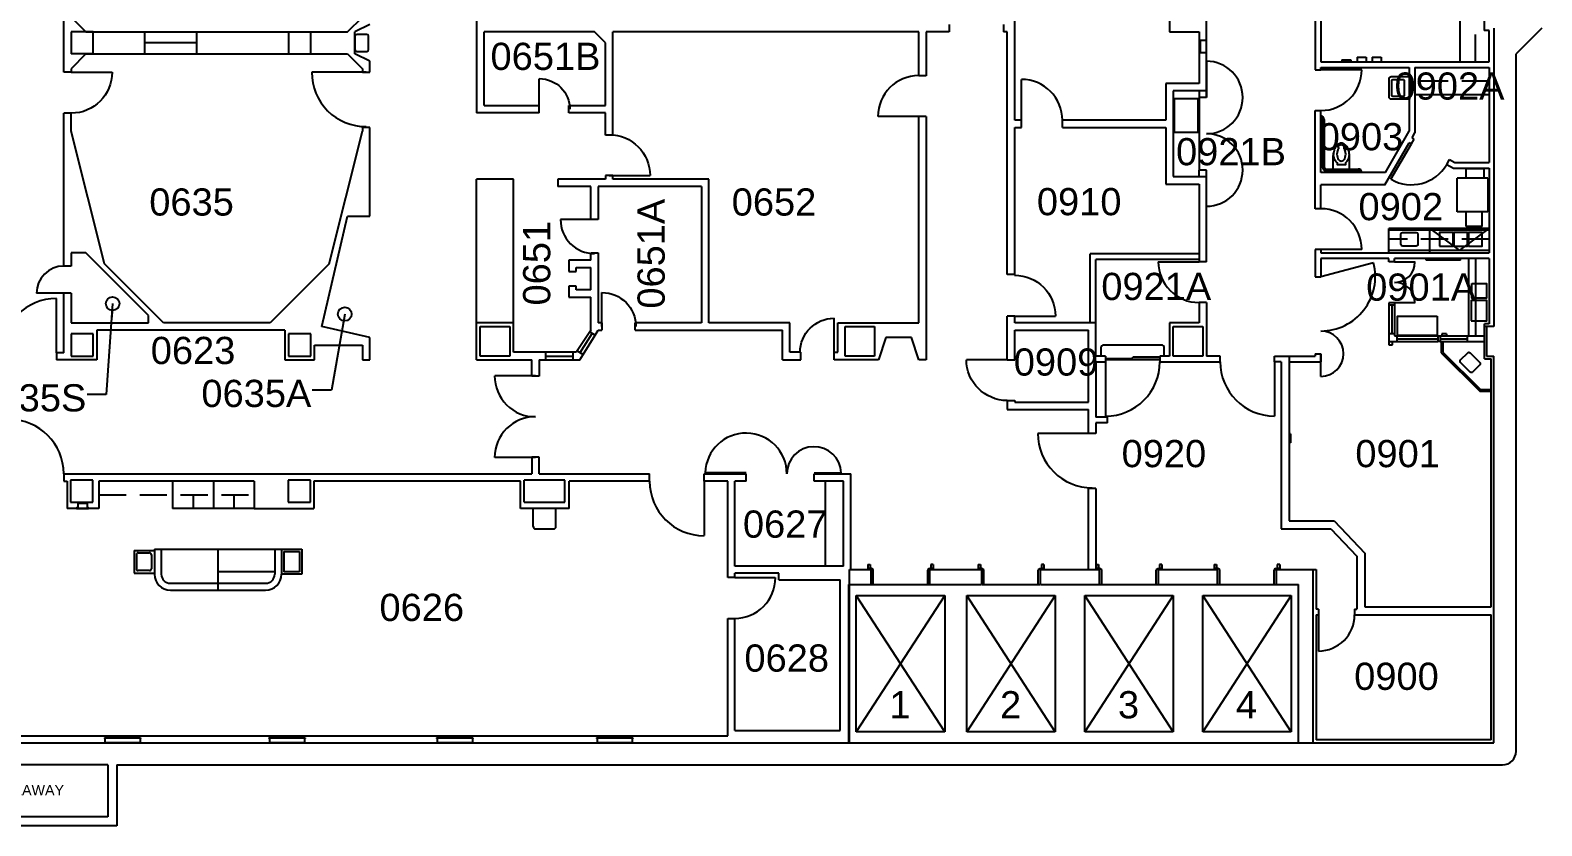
# Model space of a CAD drawing. Header units: inches. Extents: x 442 to 7664, y 1560 to 4742.
# Drawn here: x 2319 to 3652, y 3027 to 3729 of the extents above; entities that cross this region are included whole.
import ezdxf
from ezdxf.enums import TextEntityAlignment as Align

# ---------------------------------------------------------------- set-up
doc = ezdxf.new("R2010")
doc.units = ezdxf.units.IN
doc.header["$LTSCALE"] = 192
doc.header["$MEASUREMENT"] = 0
doc.linetypes.add('HIDDEN2', pattern=[0.1875, 0.125, -0.0625])
doc.layers.get('0').update_dxf_attribs({"linetype": 'CONTINUOUS'})
for name, color, linetype in [('A-ANNO-TEXT', 4, 'CONTINUOUS'), ('A-ANNO-TEXT-STAIR', 4, 'CONTINUOUS'), ('A-ANNO-TX192', 4, 'CONTINUOUS'), ('A-COLS', 5, 'CONTINUOUS'), ('A-DOOR', 2, 'CONTINUOUS'), ('A-FLOR-CASE', 3, 'CONTINUOUS'), ('A-FLOR-CASE-UPPR', 3, 'HIDDEN2'), ('A-FLOR-EVTR', 2, 'CONTINUOUS'), ('A-FLOR-PFIX', 2, 'CONTINUOUS'), ('A-GLAZ', 2, 'CONTINUOUS'), ('A-GLAZ-SILL', 1, 'CONTINUOUS'), ('A-WALL-FULL', 6, 'CONTINUOUS'), ('X-EQPM', 2, 'CONTINUOUS')]:
    doc.layers.add(name, color=color, linetype=linetype)
doc.styles.add('ARIAL', font='arial.ttf')
doc.styles.get("Standard").update_dxf_attribs({"font": 'SIMPLEX.shx', "height": 30})
doc.dimstyles.new('DIM1-4', dxfattribs={"dimscale": 48, "dimtxt": 0.09375, "dimasz": 0.125, "dimexe": 0.125, "dimexo": 0.09375, "dimgap": 0, "dimtad": 1, "dimdec": 4, "dimzin": 7, "dimdsep": 46, "dimlunit": 4, "dimtxsty": 'Standard', "dimcen": 2.25, "dimdle": 1.5, "dimadec": 0, "dimazin": 0, "dimtfac": 1, "dimtdec": 4, "dimtix": 1, "dimtofl": 0, "dimtmove": 2, "dimatfit": 3, "dimfxl": 1, "dimtolj": 1, "dimtzin": 0, "dimarcsym": 0})

# ---------------------------------------------------------------- blocks, each defined once
blk = doc.blocks.new('SINK', base_point=(7666.5, 954))
for p, q in [((7659, 952.5), (7659, 943.5)), ((7672.5, 954), (7660.5, 954)), ((7674, 943.5), (7674, 952.5)), ((7660.5, 942), (7672.5, 942))]:
    blk.add_line(p, q)
for centre, start, end in [((7660.5, 952.5), 90, 180), ((7672.5, 952.5), 0, 90), ((7660.5, 943.5), 180, 270), ((7672.5, 943.5), 270, 0)]:
    blk.add_arc(centre, 1.5, start, end)
blk = doc.blocks.new('EQ9', base_point=(1082, 753))
for p, q in [((1066, 753.5), (1066, 753)), ((1066, 753.5), (1098, 753.5)), ((1066.5, 753), (1066.5, 749.5)), ((1066.5, 749.5), (1097.5, 749.5)), ((1097.5, 753), (1097.5, 749.5)), ((1098, 753.5), (1098, 753))]:
    blk.add_line(p, q)
blk = doc.blocks.new('SINK9', base_point=(225.5, 636))
for p, q in [((216, 622), (216, 634)), ((218, 636), (233, 636)), ((235, 634), (235, 622)), ((218, 620), (233, 620))]:
    blk.add_line(p, q)
for centre, start, end in [((218, 634), 90, 180), ((233, 634), 0, 90), ((218, 622), 180, 270), ((233, 622), 270, 0)]:
    blk.add_arc(centre, 2, start, end)
blk = doc.blocks.new('LAV')
for p, q in [((-18, -10), (-18, -26)), ((0, -8), (-16, -8)), ((-15.5, -11.5), (-15.5, -24.5)), ((-5.5, -10.5), (-14.5, -10.5)), ((-4.5, -24.5), (-4.5, -11.5)), ((0, -28), (0, -8)), ((-14.5, -25.5), (-5.5, -25.5)), ((-16, -28), (0, -28))]:
    blk.add_line(p, q)
for centre, radius, start, end in [((-16, -10), 2, 90, 180), ((-14.5, -11.5), 1, 90, 180), ((-5.5, -11.5), 1, 0, 90), ((-16, -26), 2, 180, 270), ((-14.5, -24.5), 1, 180, 270), ((-5.5, -24.5), 1, 270, 0)]:
    blk.add_arc(centre, radius, start, end)
blk = doc.blocks.new('TOILET2')
for p, q in [((1.5, 46.8), (1.5, 4.5)), ((3, 46.8), (3, 4.5)), ((1.5, 8), (0, 8)), ((1.5, 6.5), (0, 6.5)), ((4.5, 3), (33, 3)), ((4.5, 1.5), (33, 1.5))]:
    blk.add_line(p, q)
at = {"linetype": 'Continuous'}
for p, q in [((20.5, 21.1), (20.5, 21.1)), ((21.6, 23.8), (21.6, 23.8))]:
    blk.add_line(p, q, dxfattribs=at)
for points in [[(18, 25.8, 0.143932), (15.5, 25, 0.107177), (13.1, 22.6, 0.077997), (11.6, 19.2, 0.065232), (11, 14.9)], [(24.9, 16.4, -0.022673), (25, 14.9), (25, 0), (21, 0), (18, 0), (15, 0), (11, 0), (11, 14.9)], [(24.9, 16.2, -0.074934), (24.4, 12.6, -0.085426), (22.9, 9.7, -0.066386), (21.6, 8.3), (21.6, 6.7), (14.6, 6.7), (14.6, 8.3, -0.066386), (13.2, 9.7, -0.085426), (11.7, 12.6, -0.111314), (11.3, 18)], [(14, 23.7, -0.562484), (14.8, 23.5), (15.6, 21.3, -0.238976), (15.5, 20.9, 0.08035), (14.6, 19, 0.074934), (14.2, 16.2, 0.074934), (14.6, 13.4, 0.085426), (15.6, 11.5, 0.066386), (16.4, 10.6, 0.330534), (19.7, 10.6, 0.066386), (20.5, 11.5, 0.085426), (21.5, 13.4, 0.074934), (21.9, 16.2, 0.074934), (21.5, 19, 0.08035), (20.6, 20.9, -0.238976), (20.5, 21.3), (21.3, 23.5, -0.549653), (22.1, 23.7)], [(18, 24.2, 0.143932), (16.3, 23.8, 0.059203), (15.1, 22.8)], [(22, 23.7, 0.06085), (20.5, 25, 0.143932), (18, 25.8)], [(21, 22.7, 0.063273), (19.7, 23.8, 0.143932), (18, 24.2)]]:
    blk.add_lwpolyline(points, format="xyb", dxfattribs=at)
for centre, radius, start, end in [((0, 46.8), 3, 0, 90), ((0, 46.8), 1.5, 0, 90), ((4.5, 4.5), 3, 180, 270), ((4.5, 4.5), 1.5, 180, 270), ((33, 0), 3, 0, 90), ((33, 0), 1.5, 0, 90)]:
    blk.add_arc(centre, radius, start, end)
for centre, radius, start, end in [((17, 18.3), 7.43, 36.6725, 46.5742), ((15.3, 17), 9.56, 17.1416, 36.6725), ((12.6, 16.2), 12.4, 0, 17.1416)]:
    blk.add_arc(centre, radius, start, end, dxfattribs=at)
blk = doc.blocks.new('dr-48')
blk.add_line((0, 0), (0, 48))
blk.add_arc((-0.1, 0), 48.1, 0.0423, 89.9052)
blk = doc.blocks.new('dr-36')
blk.add_line((0, 0), (0, 36.1))
blk.add_arc((-0.1, 0), 36.1, 0.0689, 89.8337)

msp = doc.modelspace()

# ---------------------------------------------------------------- linework, layer by layer
at = {"layer": 'A-COLS'}
for p, q in [((2354.8, 3727.5), (2354.8, 3708)), ((2374.2, 3727.5), (2354.8, 3727.5)), ((2374.2, 3708), (2374.2, 3727.5)), ((2546.5, 3727.5), (2546.5, 3708)), ((2566, 3708), (2566, 3727.5)), ((2374.2, 3708), (2354.8, 3708)), ((2715.5, 3441.5), (2715.5, 3467.5)), ((2715.5, 3467.5), (2741.5, 3467.5)), ((2741.5, 3467.5), (2741.5, 3441.5)), ((3037.2, 3441.5), (3037.2, 3467.5)), ((3037.2, 3467.5), (3063.2, 3467.5)), ((3063.2, 3467.5), (3063.2, 3441.5)), ((3326.5, 3441.5), (3326.5, 3467.5)), ((3326.5, 3467.5), (3352.5, 3467.5)), ((3352.5, 3467.5), (3352.5, 3441.5)), ((2354.8, 3461), (2354.8, 3441.5)), ((2374.2, 3461), (2354.8, 3461)), ((2374.2, 3441.5), (2374.2, 3461)), ((2566, 3461), (2546.5, 3461)), ((2546.5, 3461), (2546.5, 3441.5)), ((2566, 3441.5), (2566, 3461)), ((2354.8, 3441.5), (2374.2, 3441.5)), ((2546.5, 3441.5), (2566, 3441.5)), ((2741.5, 3441.5), (2715.5, 3441.5)), ((3063.2, 3441.5), (3037.2, 3441.5)), ((3352.5, 3441.5), (3326.5, 3441.5)), ((2373.8, 3332), (2354.2, 3332)), ((2354.2, 3332), (2354.2, 3312.5)), ((2373.8, 3312.5), (2373.8, 3332)), ((2565.8, 3332), (2546.2, 3332)), ((2546.2, 3332), (2546.2, 3312.5)), ((2565.8, 3312.5), (2565.8, 3332)), ((2354.2, 3312.5), (2373.8, 3312.5)), ((2546.2, 3312.5), (2565.8, 3312.5))]:
    msp.add_line(p, q, dxfattribs=at)
at = {"layer": 'A-DOOR'}
for p, q in [((3355.8, 3701.7), (3355.8, 3669.6)), ((3492.8, 3694.1), (3456.7, 3694.1)), ((2354.8, 3691.8), (2390.8, 3691.8)), ((2614.8, 3691.8), (2566.8, 3691.8)), ((2767.5, 3659.2), (2767.5, 3686.2)), ((3192.7, 3649.5), (3192.7, 3685.5)), ((3102.2, 3652.8), (3066.3, 3652.8)), ((3518.5, 3597.4), (3536.6, 3628.6)), ((2829.2, 3600.7), (2865.2, 3600.7)), ((3355.8, 3573.6), (3355.8, 3605.6)), ((2816.2, 3561.8), (2786.2, 3561.8)), ((3492.8, 3535.5), (3456.7, 3535.5)), ((3313.3, 3524.7), (3349.3, 3524.7)), ((3503.2, 3523.7), (3456.7, 3511.5)), ((3521.7, 3524.5), (3539.8, 3524.5)), ((2348.2, 3496.8), (2324.2, 3496.8)), ((2341.7, 3444.2), (2341.7, 3492.2)), ((2822.8, 3467.5), (2822.8, 3497.5)), ((3539.8, 3488.5), (3521.7, 3488.5)), ((3027.5, 3444.8), (3027.5, 3474.8)), ((3186.6, 3476.7), (3222.6, 3476.7)), ((3456.7, 3423.5), (3456.7, 3443.5)), ((3266.8, 3436.5), (3266.8, 3388.5)), ((3415.8, 3436.5), (3415.8, 3388.5)), ((2764.2, 3423.9), (2728.2, 3423.9)), ((3255, 3373.2), (3207, 3373.2)), ((2764.2, 3351.9), (2728.2, 3351.9)), ((2949.8, 3338.5), (2913.8, 3338.5)), ((3009.8, 3338.5), (3033.7, 3338.5)), ((2939.8, 3246), (2975.5, 3246)), ((3454.5, 3213.2), (3454.5, 3181.2))]:
    msp.add_line(p, q, dxfattribs=at)
for centre, radius, start, end in [((3355.8, 3669.6), 32, 270, 90), ((3456.7, 3694.1), 36, 270, 360), ((3355.8, 3605.6), 32, 270, 90), ((3536.6, 3628.6), 36, 239.9369, 329.9369), ((3456.7, 3535.5), 36, 0, 90), ((3349.3, 3524.7), 36, 180, 270), ((3521.7, 3524.5), 18, 270, 0), ((3521.7, 3488.5), 18, 0, 90), ((2341.7, 3444.2), 48, 90, 180), ((3456.7, 3443.5), 20, 270, 90), ((3266.7, 3436.5), 48.1, 270.0679, 359.9726), ((2949.8, 3337.5), 36, 360, 178.4082), ((3009.8, 3337.5), 24, 2.388, 180), ((2939.8, 3246), 36, 270, 360), ((3454.5, 3213.2), 32, 270, 360)]:
    msp.add_arc(centre, radius, start, end, dxfattribs=at)
at = {"layer": 'A-DOOR', "extrusion": (0, 0, -1)}
for centre, major_axis, start_param, end_param in [((2354.8, 3691.8), (25.5, 25.5), 0.785398, 2.356194), ((2767.5, 3659.2), (19.1, 19.1), 5.497787, 7.068583), ((2829.2, 3600.7), (-25.5, 25.5), 0.785398, 2.356194), ((3186.6, 3476.7), (-25.5, 25.5), 0.785398, 2.356194), ((2822.8, 3467.5), (-21.2, 21.2), 0.785398, 2.356194), ((3027.5, 3444.8), (-21.2, 21.2), 5.497787, 7.068583)]:
    msp.add_ellipse(centre, major_axis=major_axis, ratio=1, start_param=start_param, end_param=end_param, dxfattribs=at)
at = {"layer": 'A-DOOR'}
for centre, major_axis, start_param, end_param in [((2614.8, 3691.8), (33.9, 33.9), 2.356194, 3.926991), ((3102.2, 3652.8), (25.5, 25.5), 0.785398, 2.356194), ((3192.7, 3649.5), (-25.5, 25.5), 3.926991, 5.497787), ((2816.2, 3561.8), (21.2, 21.2), 2.356194, 3.926991), ((2348.2, 3496.8), (17, 17), 0.785398, 2.356194), ((3456.7, 3511.5), (33.9, -33.9), 5.497787, 7.325636), ((3415.8, 3436.5), (-33.9, 33.9), 0.785398, 2.356194), ((2764.2, 3423.9), (25.5, 25.5), 2.356194, 3.926991), ((2764.2, 3351.9), (25.5, 25.5), 0.785398, 2.356194), ((3255, 3373.2), (33.9, 33.9), 2.356194, 3.926991)]:
    msp.add_ellipse(centre, major_axis=major_axis, ratio=1, start_param=start_param, end_param=end_param, dxfattribs=at)
at = {"layer": 'A-FLOR-CASE'}
for p, q in [((3579.5, 3701.1), (3579.5, 3797.1)), ((3349.3, 3669.6), (3349.3, 3605.6)), ((3539.7, 3672.1), (3605, 3672.1)), ((3605, 3554.1), (3516.7, 3554.1)), ((3516.7, 3532.5), (3516.7, 3554.1)), ((3605, 3552.6), (3516.7, 3552.6)), ((3552.8, 3554.1), (3578.9, 3534.5)), ((3552.8, 3532.5), (3552.8, 3554.1)), ((3578.9, 3534.5), (3605, 3554.1)), ((3605, 3534.5), (3516.7, 3534.5)), ((3587, 3527.5), (3587, 3459.2)), ((3593, 3527.5), (3593, 3459.2)), ((3562.9, 3454.2), (3562.9, 3444.3)), ((3564.4, 3454.2), (3564.4, 3444.9)), ((3263, 3441.5), (3263, 3449.5)), ((3317, 3451), (3264.5, 3451)), ((3318.5, 3441.5), (3318.5, 3449.5)), ((3562.9, 3444.3), (3596.8, 3410.4)), ((3564.4, 3444.9), (3597.4, 3411.9)), ((3314.8, 3438.2), (3266.8, 3438.2)), ((3596.8, 3410.4), (3606.8, 3410.4)), ((3597.4, 3411.9), (3606.8, 3411.9)), ((2444.2, 3331), (2444.2, 3307)), ((2462.2, 3319), (2462.2, 3307)), ((2480.2, 3331), (2480.2, 3307)), ((2498.2, 3319), (2498.2, 3307)), ((2516.2, 3307), (2444.2, 3307)), ((2410.2, 3270), (2428.2, 3270)), ((2410.2, 3270), (2410.2, 3250)), ((2428.2, 3271), (2558.2, 3271)), ((2428.2, 3271), (2428.2, 3249)), ((2434.2, 3271), (2434.2, 3249)), ((2484.2, 3235), (2484.2, 3271)), ((2534.2, 3271), (2534.2, 3249)), ((2540.2, 3271), (2540.2, 3249)), ((2542.2, 3269), (2556.2, 3269)), ((2542.2, 3269), (2542.2, 3251)), ((2556.2, 3269), (2556.2, 3251)), ((2558.2, 3271), (2558.2, 3249)), ((2410.2, 3250), (2428.2, 3250)), ((2442.2, 3241), (2526.2, 3241)), ((2534.2, 3251), (2484.2, 3251)), ((2558.2, 3249), (2540.2, 3249)), ((2556.2, 3251), (2542.2, 3251)), ((2442.2, 3235), (2526.2, 3235))]:
    msp.add_line(p, q, dxfattribs=at)
for centre, radius, start, end in [((3264.5, 3449.5), 1.5, 90, 180), ((3317, 3449.5), 1.5, 360, 90), ((2442.2, 3249), 14, 180, 270), ((2442.2, 3249), 8, 180, 270), ((2526.2, 3249), 8, 270, 0), ((2526.2, 3249), 14, 270, 0)]:
    msp.add_arc(centre, radius, start, end, dxfattribs=at)
at = {"layer": 'A-FLOR-CASE-UPPR'}
for p, q in [((3593, 3701.1), (3593, 3797.1)), ((3605, 3684.1), (3539.7, 3684.1)), ((3605, 3544.5), (3516.7, 3544.5)), ((2379.2, 3319), (2516.2, 3319))]:
    msp.add_line(p, q, dxfattribs=at)
at = {"layer": 'A-FLOR-EVTR'}
for p, q in [((3125, 3230.2), (3047, 3110)), ((3125, 3110), (3047, 3230.2)), ((3047, 3230.2), (3125, 3230.2)), ((3047, 3110), (3047, 3230.2)), ((3125, 3230.2), (3125, 3110)), ((3222.5, 3230.2), (3144.5, 3110)), ((3222.5, 3110), (3144.5, 3230.2)), ((3144.5, 3230.2), (3222.5, 3230.2)), ((3144.5, 3110), (3144.5, 3230.2)), ((3222.5, 3230.2), (3222.5, 3110)), ((3326.5, 3230.2), (3248.5, 3110)), ((3326.5, 3110), (3248.5, 3230.2)), ((3248.5, 3110), (3248.5, 3230.2)), ((3248.5, 3230.2), (3326.5, 3230.2)), ((3326.5, 3230.2), (3326.5, 3110)), ((3430.5, 3230.2), (3352.5, 3110)), ((3430.5, 3110), (3352.5, 3230.2)), ((3352.5, 3230.2), (3430.5, 3230.2)), ((3352.5, 3110), (3352.5, 3230.2)), ((3430.5, 3230.2), (3430.5, 3110)), ((3125, 3110), (3047, 3110)), ((3222.5, 3110), (3144.5, 3110)), ((3326.5, 3110), (3248.5, 3110)), ((3430.5, 3110), (3352.5, 3110))]:
    msp.add_line(p, q, dxfattribs=at)
at = {"layer": 'A-FLOR-PFIX'}
for p, q in [((2762.2, 3291), (2762.2, 3307)), ((2782.2, 3291), (2782.2, 3307)), ((2764.2, 3289), (2780.2, 3289))]:
    msp.add_line(p, q, dxfattribs=at)
for centre, start, end in [((2764.2, 3291), 180, 270), ((2780.2, 3291), 270, 0)]:
    msp.add_arc(centre, 2, start, end, dxfattribs=at)
at = {"layer": 'A-GLAZ'}
for p, q in [((3519.2, 3486.5), (3519.2, 3461.2)), ((2803.6, 3444.5), (2814.2, 3461.5)), ((3523.8, 3456.7), (3559.6, 3456.7)), ((3559.8, 3459.2), (3559.8, 3454.2)), ((3559.8, 3459.2), (3561.8, 3459.2)), ((3561.8, 3454.2), (3559.8, 3454.2)), ((3561.8, 3459.2), (3561.8, 3454.2)), ((3561.8, 3456.7), (3585.8, 3456.7)), ((2773.4, 3441.5), (2797.4, 3441.5)), ((3290.8, 3439.1), (3266.8, 3439.1)), ((3314.8, 3440.6), (3290.8, 3440.6)), ((3290.8, 3440.1), (3290.8, 3440.6)), ((3314.8, 3440.1), (3290.8, 3440.1)), ((3290.8, 3438.6), (3290.8, 3439.1)), ((3290.8, 3438.6), (3266.8, 3438.6))]:
    msp.add_line(p, q, dxfattribs=at)
at = {"layer": 'A-GLAZ-SILL'}
for p, q in [((3516.7, 3486.5), (3516.7, 3461.2)), ((3521.7, 3486.5), (3521.7, 3461.2)), ((2812, 3462.8), (2801, 3446.2)), ((2806.2, 3442.9), (2816.8, 3459.9)), ((3523.8, 3459.2), (3559.8, 3459.2)), ((3523.8, 3454.2), (3559.8, 3454.2)), ((3561.8, 3459.2), (3585.8, 3459.2)), ((3561.8, 3454.2), (3585.8, 3454.2)), ((2797.4, 3444.8), (2773.4, 3444.8)), ((2773.4, 3438.2), (2797.4, 3438.2))]:
    msp.add_line(p, q, dxfattribs=at)
at = {"layer": 'A-WALL-FULL'}
for p, q in [((2712.2, 3912.8), (2712.2, 3656)), ((3186.8, 3649.5), (3186.8, 3851)), ((3323.2, 3805.5), (3323.2, 3727.5)), ((3355.8, 3669.6), (3355.8, 3764.5)), ((3600.7, 3758.7), (3600.7, 3728.7)), ((2348.2, 3691.8), (2348.2, 3743.8)), ((2354.8, 3740.5), (2367.8, 3727.5)), ((2598.5, 3727.5), (2611.5, 3740.5)), ((2618, 3734), (2605, 3727.5)), ((3129, 3734), (3129, 3727.5)), ((3177, 3734), (3177, 3727.5)), ((3451.8, 3744.1), (3451.8, 3694.1)), ((3456.7, 3744.1), (3456.7, 3701.1)), ((2367.8, 3727.5), (2598.5, 3727.5)), ((2419.8, 3708), (2419.8, 3727.5)), ((2465.2, 3727.5), (2465.2, 3708)), ((2605, 3708), (2605, 3727.5)), ((2816.2, 3727.5), (2718.8, 3727.5)), ((2718.8, 3662.5), (2718.8, 3727.5)), ((2826, 3717.8), (2816.2, 3727.5)), ((3102.2, 3727.5), (2832.5, 3727.5)), ((2832.5, 3636.5), (2832.5, 3727.5)), ((3102.2, 3688.8), (3102.2, 3727.5)), ((3129, 3727.5), (3108.8, 3727.5)), ((3108.8, 3727.5), (3108.8, 3688.8)), ((3180.2, 3727.5), (3177, 3727.5)), ((3180.2, 3513.5), (3180.2, 3727.5)), ((3323.2, 3727.5), (3349.3, 3727.5)), ((3349.3, 3727.5), (3349.3, 3682)), ((3605, 3728.7), (3600.7, 3728.7)), ((3605, 3701.1), (3605, 3728.7)), ((3609.2, 3730.7), (3609.2, 3467.5)), ((3651.5, 3730.7), (3628.8, 3708)), ((2367.8, 3708), (2354.8, 3695)), ((2367.8, 3708), (2598.5, 3708)), ((2465.2, 3717.8), (2419.8, 3717.8)), ((2598.5, 3708), (2611.5, 3695)), ((2618, 3701.5), (2605, 3708)), ((2826, 3662.5), (2826, 3717.8)), ((3628.8, 3092.7), (3628.8, 3708)), ((2354.8, 3695), (2354.8, 3691.8)), ((2611.5, 3695), (2611.5, 3691.8)), ((2618, 3691.8), (2618, 3701.5)), ((3451.8, 3694.1), (3456.7, 3694.1)), ((3456.7, 3701.1), (3605, 3701.1)), ((3456.7, 3696.1), (3534.7, 3696.1)), ((3456.7, 3694.1), (3456.7, 3696.1)), ((3534.7, 3696.1), (3534.7, 3639.8)), ((3539.7, 3696.1), (3539.7, 3638.4)), ((3539.7, 3696.1), (3605, 3696.1)), ((3605, 3696.1), (3605, 3612.1)), ((2354.8, 3691.8), (2348.2, 3691.8)), ((2611.5, 3691.8), (2618, 3691.8)), ((3108.8, 3688.8), (3102.2, 3688.8)), ((3320, 3682), (3320, 3649.5)), ((3349.3, 3682), (3320, 3682)), ((3326.5, 3675.5), (3326.5, 3599.8)), ((3355.8, 3675.5), (3326.5, 3675.5)), ((3349.3, 3675.5), (3349.3, 3669.6)), ((3355.8, 3669.6), (3349.3, 3669.6)), ((2354.8, 3655.8), (2348.2, 3655.8)), ((2348.2, 3520.8), (2348.2, 3655.8)), ((2354.8, 3639.8), (2354.8, 3655.8)), ((2767.5, 3656), (2712.2, 3656)), ((2718.8, 3662.5), (2767.5, 3662.5)), ((2767.5, 3656), (2767.5, 3662.5)), ((2793.5, 3662.5), (2826, 3662.5)), ((2793.5, 3656), (2793.5, 3662.5)), ((2826, 3656), (2793.5, 3656)), ((2826, 3636.5), (2826, 3656)), ((3102.2, 3470.8), (3102.2, 3652.8)), ((3108.8, 3652.8), (3102.2, 3652.8)), ((3108.8, 3652.8), (3108.8, 3438.2)), ((3451.8, 3571.5), (3451.8, 3658.1)), ((3451.8, 3658.1), (3456.7, 3658.1)), ((3456.7, 3603.5), (3456.7, 3658.1)), ((2384, 3522.8), (2354.8, 3639.8)), ((2582.2, 3522.8), (2611.5, 3639.8)), ((2618, 3643), (2611.5, 3643)), ((2611.5, 3643), (2611.5, 3639.8)), ((2618, 3565), (2618, 3643)), ((3192.7, 3649.5), (3186.8, 3649.5)), ((3186.8, 3513.5), (3186.8, 3643)), ((3186.8, 3643), (3192.7, 3643)), ((3192.7, 3643), (3192.7, 3649.5)), ((3320, 3649.5), (3228.8, 3649.5)), ((3228.8, 3643), (3228.8, 3649.5)), ((3228.8, 3643), (3320, 3643)), ((3320, 3643), (3320, 3593.2)), ((3513.7, 3603.5), (3534.7, 3639.8)), ((2832.5, 3636.5), (2826, 3636.5)), ((3513.2, 3592.5), (3534.7, 3629.7)), ((3536.6, 3628.6), (3534.7, 3629.7)), ((3536.6, 3628.6), (3539.1, 3632.9)), ((3537.2, 3634), (3539.7, 3638.4)), ((3539.1, 3632.9), (3537.2, 3634)), ((3567.7, 3610.5), (3570.2, 3614.9)), ((3570.2, 3614.9), (3574.9, 3612.1)), ((3574.9, 3612.1), (3605, 3612.1)), ((2832.5, 3600.7), (2826, 3600.7)), ((2826, 3600.7), (2826, 3597.5)), ((2832.5, 3597.5), (2832.5, 3600.7)), ((3326.5, 3599.8), (3355.8, 3599.8)), ((3349.3, 3599.8), (3349.3, 3605.6)), ((3355.8, 3605.6), (3349.3, 3605.6)), ((3355.8, 3524.7), (3355.8, 3605.6)), ((3513.7, 3603.5), (3456.7, 3603.5)), ((3567.7, 3610.5), (3573.6, 3607.1)), ((3573.6, 3607.1), (3605, 3607.1)), ((3605, 3607.1), (3605, 3532.5)), ((2712.2, 3438.2), (2712.2, 3597.5)), ((2744.8, 3597.5), (2712.2, 3597.5)), ((2744.8, 3444.8), (2744.8, 3597.5)), ((2783.8, 3597.5), (2783.8, 3591)), ((2826, 3597.5), (2783.8, 3597.5)), ((2813, 3591), (2783.8, 3591)), ((2813, 3561.8), (2813, 3591)), ((2910.5, 3591), (2819.5, 3591)), ((2819.5, 3591), (2819.5, 3561.8)), ((2917, 3597.5), (2832.5, 3597.5)), ((2910.5, 3591), (2910.5, 3470.8)), ((2917, 3470.8), (2917, 3597.5)), ((3320, 3593.2), (3349.3, 3593.2)), ((3349.3, 3593.2), (3349.3, 3524.7)), ((3456.7, 3571.5), (3456.7, 3592.5)), ((3513.2, 3592.5), (3456.7, 3592.5)), ((2575.8, 3467.5), (2598.5, 3565)), ((2598.5, 3565), (2618, 3565)), ((2819.5, 3561.8), (2813, 3561.8)), ((3456.7, 3571.5), (3451.8, 3571.5)), ((2367.8, 3532.5), (2354.8, 3532.5)), ((2354.8, 3532.5), (2354.8, 3520.8)), ((2423, 3477.2), (2367.8, 3532.5)), ((2813, 3532.5), (2819.5, 3532.5)), ((2813, 3526), (2813, 3532.5)), ((2819.5, 3532.5), (2819.5, 3470.8)), ((3456.7, 3535.5), (3451.8, 3535.5)), ((3451.8, 3535.5), (3451.8, 3511.5)), ((3456.7, 3535.5), (3456.7, 3532.5)), ((3456.7, 3532.5), (3605, 3532.5)), ((2354.8, 3520.8), (2348.2, 3520.8)), ((2436, 3470.8), (2384, 3522.8)), ((2582.2, 3522.8), (2530.2, 3470.8)), ((2813, 3526), (2793.5, 3526)), ((2793.5, 3526), (2793.5, 3516.2)), ((2800, 3516.2), (2800, 3519.5)), ((2800, 3519.5), (2813, 3519.5)), ((2813, 3500), (2813, 3519.5)), ((3349.3, 3531.7), (3253.3, 3531.7)), ((3253.3, 3470.8), (3253.3, 3531.7)), ((3258.2, 3441.5), (3258.2, 3526.7)), ((3349.3, 3526.7), (3258.2, 3526.7)), ((3355.8, 3524.7), (3349.3, 3524.7)), ((3516.7, 3527.5), (3456.7, 3527.5)), ((3456.7, 3527.5), (3456.7, 3511.5)), ((3516.7, 3524.5), (3516.7, 3527.5)), ((3521.7, 3524.5), (3516.7, 3524.5)), ((3605, 3527.5), (3521.7, 3527.5)), ((3521.7, 3524.5), (3521.7, 3527.5)), ((3605, 3527.5), (3605, 3470)), ((2793.5, 3516.2), (2800, 3516.2)), ((3186.8, 3513.5), (3180.2, 3513.5)), ((3451.8, 3511.5), (3456.7, 3511.5)), ((2354.8, 3496.8), (2348.2, 3496.8)), ((2348.2, 3444.2), (2348.2, 3496.8)), ((2354.8, 3496.8), (2354.8, 3470.8)), ((2800, 3503.2), (2793.5, 3503.2)), ((2793.5, 3503.2), (2793.5, 3493.5)), ((2793.5, 3493.5), (2813, 3493.5)), ((2800, 3500), (2800, 3503.2)), ((2813, 3500), (2800, 3500)), ((2813, 3464.2), (2813, 3493.5)), ((3349.3, 3488.8), (3349.3, 3470.8)), ((3355.8, 3488.8), (3349.3, 3488.8)), ((3355.8, 3488.8), (3355.8, 3441.5)), ((3521.7, 3488.5), (3516.7, 3488.5)), ((3521.7, 3486.5), (3516.7, 3486.5)), ((3516.7, 3488.5), (3516.7, 3486.5)), ((3521.7, 3488.5), (3521.7, 3486.5)), ((2354.8, 3470.8), (2423, 3470.8)), ((2423, 3470.8), (2423, 3477.2)), ((2530.2, 3470.8), (2436, 3470.8)), ((2618, 3457.8), (2575.8, 3467.5)), ((2744.8, 3470.8), (2712.2, 3470.8)), ((2822.8, 3470.8), (2819.5, 3470.8)), ((2822.8, 3470.8), (2822.8, 3464.2)), ((2852, 3464.2), (2852, 3470.8)), ((2910.5, 3470.8), (2852, 3470.8)), ((2988.5, 3470.8), (2917, 3470.8)), ((2988.5, 3444.8), (2988.5, 3470.8)), ((3030.8, 3444.8), (3030.8, 3470.8)), ((3030.8, 3470.8), (3102.2, 3470.8)), ((3180.2, 3438.2), (3180.2, 3476.7)), ((3186.8, 3476.7), (3180.2, 3476.7)), ((3186.8, 3470.8), (3186.8, 3476.7)), ((3258.2, 3470.8), (3186.8, 3470.8)), ((3323.2, 3470.8), (3323.2, 3441.5)), ((3349.3, 3470.8), (3323.2, 3470.8)), ((3601.1, 3439), (3601.1, 3470)), ((3605, 3470), (3601.1, 3470)), ((3609.2, 3467.5), (3601.1, 3467.5)), ((3602.8, 3467.5), (3602.8, 3441.5)), ((2543.2, 3464.2), (2377.5, 3464.2)), ((2377.5, 3464.2), (2377.5, 3438.2)), ((2543.2, 3464.2), (2543.2, 3438.2)), ((2618, 3438.2), (2618, 3457.8)), ((2813, 3464.2), (2812, 3462.8)), ((2812, 3462.8), (2816.8, 3459.9)), ((2816.8, 3459.9), (2819.5, 3464.2)), ((2819.5, 3464.2), (2822.8, 3464.2)), ((2852, 3464.2), (2982, 3464.2)), ((2982, 3438.2), (2982, 3464.2)), ((3073, 3457.8), (3066.5, 3438.2)), ((3095.8, 3457.8), (3073, 3457.8)), ((3102.2, 3438.2), (3095.8, 3457.8)), ((3186.8, 3464.2), (3251.8, 3464.2)), ((3186.8, 3438.2), (3186.8, 3464.2)), ((3251.8, 3400.8), (3251.8, 3464.2)), ((3521.7, 3461.2), (3516.7, 3461.2)), ((3516.7, 3461.2), (3516.7, 3454.2)), ((3516.7, 3454.2), (3523.8, 3454.2)), ((3521.7, 3461.2), (3521.7, 3459.2)), ((3521.7, 3459.2), (3523.8, 3459.2)), ((3523.8, 3459.2), (3523.8, 3454.2)), ((3585.8, 3459.2), (3601.1, 3459.2)), ((3585.8, 3459.2), (3585.8, 3454.2)), ((3585.8, 3454.2), (3601.1, 3454.2)), ((2348.2, 3444.2), (2341.7, 3444.2)), ((2341.7, 3444.2), (2341.7, 3438.2)), ((2569.2, 3438.2), (2569.2, 3451.2)), ((2569.2, 3451.2), (2611.5, 3451.2)), ((2611.5, 3451.2), (2611.5, 3438.2)), ((2773.4, 3444.8), (2744.8, 3444.8)), ((2773.4, 3438.2), (2773.4, 3444.8)), ((2800, 3444.8), (2797.4, 3444.8)), ((2797.4, 3438.2), (2797.4, 3444.8)), ((2801, 3446.2), (2800, 3444.8)), ((2801, 3446.2), (2806.2, 3442.9)), ((2803.2, 3438.2), (2806.2, 3442.9)), ((2998.2, 3444.8), (2988.5, 3444.8)), ((2998.2, 3438.2), (2998.2, 3444.8)), ((3027.5, 3444.8), (3030.8, 3444.8)), ((3027.5, 3438.2), (3027.5, 3444.8)), ((3266.8, 3441.5), (3258.2, 3441.5)), ((3266.8, 3441.5), (3266.8, 3436.5)), ((3314.8, 3441.5), (3314.8, 3436.5)), ((3323.2, 3441.5), (3314.8, 3441.5)), ((3367.8, 3441.5), (3355.8, 3441.5)), ((3367.8, 3436.5), (3367.8, 3441.5)), ((3415.8, 3441.5), (3451.8, 3441.5)), ((3415.8, 3436.5), (3415.8, 3441.5)), ((3428.8, 3441.5), (3428.8, 3296)), ((3451.8, 3443.5), (3456.7, 3443.5)), ((3451.8, 3443.5), (3451.8, 3441.5)), ((3601.1, 3439), (3606.8, 3439)), ((3602.8, 3441.5), (3609.2, 3441.5)), ((3606.8, 3220.2), (3606.8, 3439)), ((3609.2, 3100.2), (3609.2, 3441.5)), ((2377.5, 3438.2), (2341.7, 3438.2)), ((2543.2, 3438.2), (2569.2, 3438.2)), ((2611.5, 3438.2), (2618, 3438.2)), ((2712.2, 3438.2), (2761, 3438.2)), ((2761, 3423.6), (2761, 3438.2)), ((2767.5, 3438.2), (2773.4, 3438.2)), ((2767.5, 3438.2), (2767.5, 3423.6)), ((2797.4, 3438.2), (2803.2, 3438.2)), ((2982, 3438.2), (2998.2, 3438.2)), ((3066.5, 3438.2), (3027.5, 3438.2)), ((3108.8, 3438.2), (3102.2, 3438.2)), ((3180.2, 3438.2), (3186.8, 3438.2)), ((3258.2, 3436.5), (3266.8, 3436.5)), ((3258.2, 3436.5), (3258.2, 3387.5)), ((3314.8, 3436.5), (3367.8, 3436.5)), ((3421.8, 3436.5), (3415.8, 3436.5)), ((3421.8, 3436.5), (3421.8, 3289)), ((3428.8, 3436.5), (3456.7, 3436.5)), ((2767.5, 3423.6), (2761, 3423.6)), ((3180.2, 3402.2), (3186.8, 3402.2)), ((3180.2, 3402.2), (3180.2, 3394.2)), ((3186.8, 3402.2), (3186.8, 3400.8)), ((3186.8, 3400.8), (3251.8, 3400.8)), ((3180.2, 3394.2), (3251.8, 3394.2)), ((3251.8, 3373.2), (3251.8, 3394.2)), ((3268.5, 3387.5), (3258.2, 3387.5)), ((3268.5, 3382.5), (3268.5, 3387.5)), ((3258.2, 3373.2), (3251.8, 3373.2)), ((3268.5, 3382.5), (3258.2, 3382.5)), ((3258.2, 3382.5), (3258.2, 3373.2)), ((2767.5, 3352.1), (2761, 3352.1)), ((2761, 3352.1), (2761, 3337.5)), ((2767.5, 3337.5), (2767.5, 3352.1)), ((2348.2, 3337.5), (2348.2, 3331)), ((2348.2, 3337.5), (2761, 3337.5)), ((2767.5, 3337.5), (2864.8, 3337.5)), ((2864.8, 3331), (2864.8, 3337.5)), ((2912.8, 3331), (2912.8, 3337.5)), ((2912.8, 3337.5), (2949.8, 3337.5)), ((2949.8, 3331), (2949.8, 3337.5)), ((3009.8, 3337.5), (3042.2, 3337.5)), ((3009.8, 3331), (3009.8, 3337.5)), ((3042.2, 3253), (3042.2, 3337.5)), ((2348.2, 3331), (2351.2, 3331)), ((2351.2, 3331), (2351.2, 3307)), ((2516.2, 3331), (2379.2, 3331)), ((2379.2, 3331), (2379.2, 3307)), ((2516.2, 3331), (2516.2, 3307)), ((2568.8, 3331), (2568.8, 3307)), ((2750.8, 3331), (2568.8, 3331)), ((2750.8, 3307), (2750.8, 3331)), ((2789.9, 3332), (2754.1, 3332)), ((2754.1, 3312.5), (2754.1, 3332)), ((2789.9, 3312.5), (2789.9, 3332)), ((2793.8, 3307), (2793.8, 3331)), ((2864.8, 3331), (2793.8, 3331)), ((2933.8, 3331), (2912.8, 3331)), ((2933.8, 3246), (2933.8, 3331)), ((2939.8, 3256), (2939.8, 3331)), ((2949.8, 3331), (2939.8, 3331)), ((3035.8, 3331), (3009.8, 3331)), ((3019.8, 3256), (3019.8, 3331)), ((3035.8, 3256), (3035.8, 3331)), ((3251.8, 3253), (3251.8, 3324.5)), ((3258.2, 3324.5), (3251.8, 3324.5)), ((3258.2, 3324.5), (3258.2, 3253)), ((2379.2, 3307), (2351.2, 3307)), ((2516.2, 3307), (2568.8, 3307)), ((2793.8, 3307), (2750.8, 3307)), ((2754.1, 3312.5), (2789.9, 3312.5)), ((3428.8, 3296), (3468.4, 3296)), ((3468.4, 3296), (3495.5, 3267.6)), ((3421.8, 3289), (3465.4, 3289)), ((3465.4, 3289), (3488.5, 3264.8)), ((3495.5, 3267.6), (3495.5, 3220.2)), ((3035.8, 3256), (2939.8, 3256)), ((3041, 3253), (3060, 3253)), ((3041, 3100.2), (3041, 3253)), ((3057.1, 3257.6), (3059.2, 3257.6)), ((3057.1, 3257.6), (3057.1, 3253)), ((3059.1, 3254.1), (3057.1, 3254.1)), ((3057.1, 3254.1), (3057.1, 3253)), ((3059.1, 3253), (3059.1, 3254.1)), ((3060.5, 3254), (3059.1, 3254)), ((3059.2, 3257.6), (3059.2, 3253)), ((3060, 3253), (3060, 3240)), ((3062, 3240), (3062, 3252.5)), ((3110, 3240), (3110, 3252.5)), ((3111.5, 3254), (3112.9, 3254)), ((3112, 3253), (3157.5, 3253)), ((3112, 3240), (3112, 3253)), ((3114.9, 3257.6), (3112.8, 3257.6)), ((3112.8, 3257.6), (3112.8, 3253)), ((3112.9, 3253), (3112.9, 3254.1)), ((3114.9, 3254.1), (3112.9, 3254.1)), ((3114.9, 3257.6), (3114.9, 3253)), ((3114.9, 3254.1), (3114.9, 3253)), ((3154.6, 3257.6), (3154.6, 3253)), ((3154.6, 3257.6), (3156.7, 3257.6)), ((3156.6, 3254.1), (3154.6, 3254.1)), ((3154.6, 3254.1), (3154.6, 3253)), ((3156.6, 3253), (3156.6, 3254.1)), ((3158, 3254), (3156.6, 3254)), ((3156.7, 3257.6), (3156.7, 3253)), ((3157.5, 3253), (3157.5, 3240)), ((3159.5, 3240), (3159.5, 3252.5)), ((3207.5, 3240), (3207.5, 3252.5)), ((3209, 3254), (3210.4, 3254)), ((3209.5, 3253), (3261.5, 3253)), ((3209.5, 3240), (3209.5, 3253)), ((3212.4, 3257.6), (3210.3, 3257.6)), ((3210.3, 3257.6), (3210.3, 3253)), ((3212.4, 3254.1), (3210.4, 3254.1)), ((3210.4, 3253), (3210.4, 3254.1)), ((3212.4, 3257.6), (3212.4, 3253)), ((3212.4, 3254.1), (3212.4, 3253)), ((3258.6, 3257.6), (3258.6, 3253)), ((3258.6, 3257.6), (3260.7, 3257.6)), ((3258.6, 3254.1), (3258.6, 3253)), ((3260.6, 3254.1), (3258.6, 3254.1)), ((3260.6, 3253), (3260.6, 3254.1)), ((3262, 3254), (3260.6, 3254)), ((3260.7, 3257.6), (3260.7, 3253)), ((3261.5, 3240), (3261.5, 3253)), ((3263.5, 3240), (3263.5, 3252.5)), ((3311.5, 3240), (3311.5, 3252.5)), ((3313, 3254), (3314.4, 3254)), ((3313.5, 3240), (3313.5, 3253)), ((3313.5, 3253), (3365.5, 3253)), ((3314.3, 3257.6), (3314.3, 3253)), ((3316.4, 3257.6), (3314.3, 3257.6)), ((3316.4, 3254.1), (3314.4, 3254.1)), ((3314.4, 3253), (3314.4, 3254.1)), ((3316.4, 3257.6), (3316.4, 3253)), ((3316.4, 3254.1), (3316.4, 3253)), ((3362.6, 3257.6), (3364.7, 3257.6)), ((3362.6, 3257.6), (3362.6, 3253)), ((3362.6, 3254.1), (3362.6, 3253)), ((3364.6, 3254.1), (3362.6, 3254.1)), ((3364.6, 3253), (3364.6, 3254.1)), ((3366, 3254), (3364.6, 3254)), ((3364.7, 3257.6), (3364.7, 3253)), ((3365.5, 3240), (3365.5, 3253)), ((3367.5, 3240), (3367.5, 3252.5)), ((3415.5, 3240), (3415.5, 3252.5)), ((3417, 3254), (3418.4, 3254)), ((3417.5, 3253), (3452.5, 3253)), ((3417.5, 3240), (3417.5, 3253)), ((3418.3, 3257.6), (3418.3, 3253)), ((3420.4, 3257.6), (3418.3, 3257.6)), ((3420.4, 3254.1), (3418.4, 3254.1)), ((3418.4, 3253), (3418.4, 3254.1)), ((3420.4, 3257.6), (3420.4, 3253)), ((3420.4, 3254.1), (3420.4, 3253)), ((3450, 3100.2), (3450, 3253)), ((3452.5, 3253), (3452.5, 3218.2)), ((3488.5, 3264.8), (3488.5, 3218.2)), ((2939.8, 3246), (2933.8, 3246)), ((2978.8, 3250), (2939.8, 3250)), ((2939.8, 3246), (2939.8, 3250)), ((2978.8, 3244), (2978.8, 3250)), ((2978.8, 3244), (3032.8, 3244)), ((3032.8, 3111), (3032.8, 3244)), ((3040.5, 3240), (3157.5, 3240)), ((3040.5, 3100.2), (3040.5, 3240)), ((3158, 3240), (3209, 3240)), ((3209.5, 3240), (3437, 3240)), ((3437, 3100.2), (3437, 3240)), ((3454.5, 3218.2), (3452.5, 3218.2)), ((3452.5, 3213.2), (3452.5, 3102.8)), ((3452.5, 3213.2), (3454.5, 3213.2)), ((3454.5, 3218.2), (3454.5, 3213.2)), ((3486.5, 3218.2), (3488.5, 3218.2)), ((3486.5, 3218.2), (3486.5, 3213.2)), ((3486.5, 3213.2), (3606.8, 3213.2)), ((3495.5, 3220.2), (3606.8, 3220.2)), ((3606.8, 3102.8), (3606.8, 3213.2)), ((2933.8, 3106.5), (2933.8, 3210)), ((2933.8, 3210), (2939.8, 3210)), ((2939.8, 3111), (2939.8, 3210)), ((2285, 3106.5), (2933.8, 3106.5)), ((2939.8, 3111), (3032.8, 3111)), ((1927, 3100.2), (3609.2, 3100.2)), ((3606.8, 3102.8), (3452.5, 3102.8)), ((2387, 3080.7), (2247, 3080.7)), ((2387, 3080.7), (2387, 3035)), ((2395, 3080.7), (3616.8, 3080.7)), ((2395, 3080.7), (2395, 3027)), ((2395, 3027), (2239, 3027)), ((2387, 3035), (2247, 3035))]:
    msp.add_line(p, q, dxfattribs=at)
msp.add_lwpolyline([(3456.7, 3443.5), (3456.7, 3436.5)], dxfattribs=at)
msp.add_lwpolyline([(2360.8, 3307.7), (2360.8, 3311.7), (2368.8, 3311.7), (2368.8, 3307.7), (2369.8, 3307.7), (2369.8, 3306.7), (2359.8, 3306.7), (2359.8, 3307.7)], close=True, dxfattribs=at)
for centre, radius, start, end in [((3060.5, 3252.5), 1.5, 360, 90), ((3111.5, 3252.5), 1.5, 90, 180), ((3158, 3252.5), 1.5, 360, 90), ((3209, 3252.5), 1.5, 90, 180), ((3262, 3252.5), 1.5, 360, 90), ((3313, 3252.5), 1.5, 90, 180), ((3366, 3252.5), 1.5, 360, 90), ((3417, 3252.5), 1.5, 90, 180), ((3616.8, 3092.7), 12, 270, 360)]:
    msp.add_arc(centre, radius, start, end, dxfattribs=at)
at = {"layer": 'X-EQPM'}
for p, q in [((3475.1, 3702.8), (3475.1, 3701.1)), ((3475.1, 3702.8), (3483.1, 3702.8)), ((3483.1, 3702.8), (3483.1, 3701.1)), ((3488.6, 3705.1), (3488.6, 3701.1)), ((3488.6, 3705.1), (3496.6, 3705.1)), ((3496.6, 3705.1), (3496.6, 3701.1)), ((3501.9, 3705.1), (3509.9, 3705.1)), ((3501.9, 3705.1), (3501.9, 3701.1)), ((3509.9, 3705.1), (3509.9, 3701.1)), ((3458.4, 3641.1), (3456.7, 3641.1)), ((3458.4, 3641.1), (3458.4, 3633.1)), ((3458.4, 3633.1), (3456.7, 3633.1)), ((3600.5, 3606.7), (3584.4, 3606.7)), ((3584.4, 3606.7), (3584.4, 3598.3)), ((3600.5, 3606.7), (3600.5, 3598.3)), ((3604, 3598.3), (3577, 3598.3)), ((3577, 3568.6), (3577, 3598.3)), ((3604, 3598.3), (3604, 3568.6)), ((3604, 3568.6), (3577, 3568.6)), ((3584.9, 3555.8), (3584.9, 3568.6)), ((3599, 3555.8), (3599, 3568.6)), ((3599, 3555.8), (3584.9, 3555.8)), ((3549.7, 3526.2), (3549.7, 3527.5)), ((3579.7, 3526.2), (3549.7, 3526.2)), ((3564.7, 3526.2), (3564.7, 3527.5)), ((3579.7, 3526.2), (3579.7, 3527.5)), ((3516.7, 3454.2), (3516.7, 3451.4)), ((3520, 3451.4), (3520, 3454.2)), ((3567.5, 3461.2), (3563.5, 3461.2)), ((3563.5, 3461.2), (3563.5, 3459.2)), ((3567.5, 3461.2), (3567.5, 3459.2)), ((3516.7, 3451.4), (3520, 3451.4)), ((3429.8, 3372.8), (3428.8, 3372.8)), ((3429.8, 3372.8), (3429.8, 3364.8)), ((3429.8, 3368.8), (3428.8, 3368.8)), ((3429.8, 3364.8), (3428.8, 3364.8))]:
    msp.add_line(p, q, dxfattribs=at)
for points in [[(3350.3, 3709.4), (3355.8, 3709.4), (3355.8, 3719.9), (3350.3, 3719.9)], [(3327.7, 3668.8), (3348.2, 3668.8), (3348.2, 3638.8), (3327.7, 3638.8)], [(3561.3, 3538.5), (3573.3, 3538.5), (3573.3, 3550.5), (3561.3, 3550.5)], [(3574.1, 3538.5), (3586.1, 3538.5), (3586.1, 3550.5), (3574.1, 3550.5)], [(3586.8, 3538.5), (3598.8, 3538.5), (3598.8, 3550.5), (3586.8, 3550.5)], [(3589.8, 3505.4), (3602.8, 3505.4), (3602.8, 3492.4), (3589.8, 3492.4)], [(3589.2, 3472.6), (3603.2, 3472.6), (3603.2, 3490.6), (3589.2, 3490.6)], [(3559.2, 3476.7), (3559.2, 3459.7), (3524.2, 3459.7), (3524.2, 3476.7)]]:
    msp.add_lwpolyline(points, close=True, dxfattribs=at)

# ---------------------------------------------------------------- block references
at = {"layer": 'A-DOOR', "xscale": -1, "rotation": 90}
msp.add_blockref('dr-36', (3180.2, 3438.2), dxfattribs=at)
at = {"layer": 'A-DOOR'}
msp.add_blockref('dr-48', (2300.2, 3337.5), dxfattribs=at)
at = {"layer": 'A-DOOR', "rotation": 179.9999999999998}
msp.add_blockref('dr-48', (2912.8, 3331), dxfattribs=at)
at = {"layer": 'A-FLOR-CASE', "xscale": 0.8269876367467642, "yscale": 0.8269876367467642, "zscale": 0.8269876367467642, "rotation": 270}
msp.add_blockref('SINK9', (2425.5, 3260), dxfattribs=at)
at = {"layer": 'A-FLOR-PFIX', "xscale": -1}
for name, p, rotation in [('LAV', (3534.8, 3660.1), 180.0000000000004), ('SINK', (3534.8, 3538.5), 179.9999999999997), ('SINK', (3592.6, 3440.1), 314.9999999999999)]:
    msp.add_blockref(name, p, dxfattribs=dict(at, rotation=rotation))
at = {"layer": 'A-FLOR-PFIX', "rotation": 359.9999999999996}
msp.add_blockref('TOILET2', (3456.7, 3603.5), dxfattribs=at)
at = {"layer": 'A-WALL-FULL', "rotation": 90}
msp.add_blockref('SINK', (2605, 3717.8), dxfattribs=at)
at = {"layer": 'A-WALL-FULL'}
for p in [(2400, 3104), (2545, 3104), (2693, 3104), (2834, 3104)]:
    msp.add_blockref('EQ9', p, dxfattribs=at)

# ---------------------------------------------------------------- texts
at = {"layer": 'A-ANNO-TEXT', "style": 'ARIAL'}
msp.add_text('AREAWAY', height=9, dxfattribs=at).set_placement((2317, 3054), align=Align.CENTER)
at = {"layer": 'A-ANNO-TEXT-STAIR', "style": 'ARIAL'}
for s, p in [('1', (3076.3, 3121.8)), ('2', (3173.8, 3121.8)), ('3', (3277.8, 3121.8)), ('4', (3381.8, 3121.8))]:
    msp.add_text(s, height=24, dxfattribs=at).set_placement(p)
at = {"layer": 'A-ANNO-TX192', "style": 'ARIAL'}
for s, p in [('0651B', (2724.5, 3693.9)), ('0902A', (3521.7, 3667.7)), ('0903', (3454.8, 3623)), ('0921B', (3329, 3609.8)), ('0635', (2423.6, 3565.4)), ('0652', (2937.2, 3565.4)), ('0910', (3206.3, 3565.7)), ('0902', (3489.9, 3561.3)), ('0921A', (3263.1, 3490.9)), ('0901A', (3496.7, 3490.3)), ('0623', (2424.9, 3434.4)), ('0909', (3185.9, 3424.2)), ('0920', (3281, 3343.4)), ('0901', (3487.1, 3343.4)), ('0627', (2947.1, 3281.2)), ('0626', (2626.6, 3207.7)), ('0628', (2948.4, 3163)), ('0900', (3486.1, 3146.9))]:
    msp.add_text(s, height=24, dxfattribs=at).set_placement(p)
for s, p in [('0651A', (2878.1, 3483.3)), ('0651', (2777.2, 3486.1))]:
    msp.add_text(s, height=24, rotation=90, dxfattribs=at).set_placement(p)
for s, p in [('0635S', (2368.1, 3392.6)), ('0635A', (2566.5, 3396.5))]:
    msp.add_text(s, height=24, dxfattribs=at).set_placement(p, align=Align.RIGHT)

# ---------------------------------------------------------------- leaders
at = {"layer": 'A-ANNO-TX192'}
for points in [[(2391.3, 3487.7), (2385.7, 3407.4), (2368.7, 3407.4)], [(2596, 3478.5), (2584.2, 3411.3), (2567.1, 3411.3)]]:
    msp.add_leader(points, dimstyle='DIM1-4', override={"dimscale": 96, "dimgap": 0, "dimtad": 0, "dimldrblk": 'DotBlank'}, dxfattribs=at)

doc.saveas('drawing.dxf')
